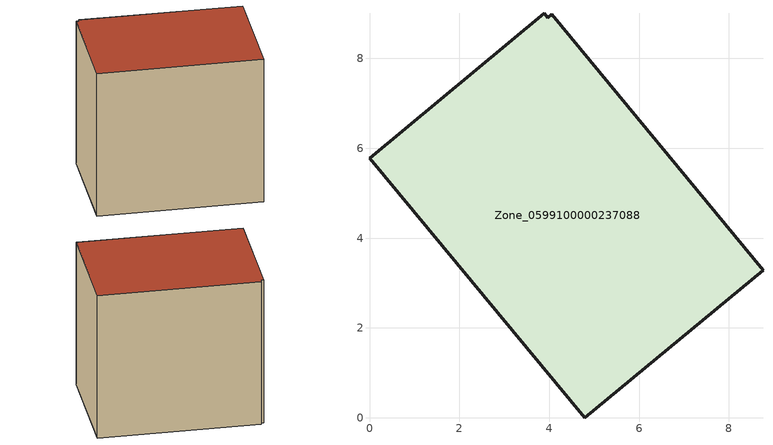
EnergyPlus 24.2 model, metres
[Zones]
Zone_0599100000237088
 floor ground (C_G): 3.89,9.01 3.97,8.91 4.06,8.98 8.76,3.29 4.79,0 0,5.78 z0
 wall outside (C_F): 4.79,0 8.76,3.29 4.06,8.98 3.97,8.91 3.89,9.01 0,5.78 4.79,0 z0:7.12
 roof outside (C_R): 3.97,8.91 3.89,9.01 0,5.78 4.79,0 8.76,3.29 4.06,8.98 z7.12
[BUILDING]
Pand.0599100000237088: North Axis=0; Terrain=City; Loads Convergence Tolerance Value=0.04; Temperature Convergence Tolerance Value=0.4; Solar Distribution=FullExterior; Maximum Number of Warmup Days=25; Minimum Number of Warmup Days=1
[Site:Location]
Rotterdam.The.Hague.AP_ZH_NLD Design_Conditions: Latitude=51.96; Longitude=4.45; Time Zone=1; Elevation=-4.5
[SITE:GROUNDTEMPERATURE:BUILDINGSURFACE]
18, 18, 18, 18, 18, 18, 18, 18, 18, 18, 18, 18
[MATERIAL] Thermal Absorptance=0.9; Solar Absorptance=0.7; Visible Absorptance=0.7
Name | Roughness | Thickness | Conductivity | Density | Specific Heat
G.TC.1946 | MediumSmooth | 0.15 | 1 | 540 | 1210
F.TC.1946 | Rough | 0.3 | 0.857143 | 1920 | 840
R.TC.1946 | MediumRough | 0.2 | 0.909091 | 1500 | 1000
[CONSTRUCTION]
C_G: G.TC.1946
C_F: F.TC.1946
C_R: R.TC.1946
[ZONE]
Zone_0599100000237088: Type=1; Multiplier=1; Ceiling Height=Autocalculate; Volume=Autocalculate; Floor Area=autocalculate; Part of Total Floor Area=Yes
[ZONEINFILTRATION:DESIGNFLOWRATE]
Infil_Zone_0599100000237088: Zone or ZoneList or Space or SpaceList=Zone_0599100000237088; Schedule=AlwaysOn; Design Flow Rate Calculation Method=Flow/Area; Flow Rate per Floor Area=0.003; Constant Term Coefficient=1; Temperature Term Coefficient=0; Velocity Term Coefficient=0; Velocity Squared Term Coefficient=0
[HVACTEMPLATE:ZONE:IDEALLOADSAIRSYSTEM]
Zone_0599100000237088: Maximum Heating Supply Air Temperature=50; Minimum Cooling Supply Air Temperature=13; Maximum Heating Supply Air Humidity Ratio=0.0156; Minimum Cooling Supply Air Humidity Ratio=0.0077; Heating Limit=NoLimit; Cooling Limit=NoLimit; Dehumidification Control Type=ConstantSensibleHeatRatio; Cooling Sensible Heat Ratio=0.7; Dehumidification Setpoint=60; Humidification Control Type=None; Humidification Setpoint=30; Outdoor Air Method=None; Outdoor Air Flow Rate per Person=0.00944; Outdoor Air Flow Rate per Zone Floor Area=0; Outdoor Air Flow Rate per Zone=0; Demand Controlled Ventilation Type=None; Outdoor Air Economizer Type=NoEconomizer; Heat Recovery Type=None; Sensible Heat Recovery Effectiveness=0.7; Latent Heat Recovery Effectiveness=0.65
[ZONECONTROL:THERMOSTAT]
ThermostatControl_Zone_0599100000237088: Zone or ZoneList=Zone_0599100000237088; Control Type Schedule=DualSetpointControlType; Control 1=Thermostat_Zone_0599100000237088; Temperature Difference Between Cutout And Setpoint=0
[THERMOSTATSETPOINT:DUALSETPOINT]
Thermostat_Zone_0599100000237088: Heating Setpoint Temperature Schedule=HeatingSetpoint_Zone_0599100000237088; Cooling Setpoint Temperature Schedule=CoolingSetpoint_Zone_0599100000237088
[SCHEDULE:COMPACT]
HeatingSetpoint_Zone_0599100000237088: Through: 12/31, For: AllDays, Until: 24:00, 21
CoolingSetpoint_Zone_0599100000237088: Through: 12/31, For: AllDays, Until: 24:00, 24
DualSetpointControlType: Through: 12/31, For: AllDays, Until: 24:00, 4
AlwaysOn: Through: 12/31, For: AllDays, Until: 24:00, 1
